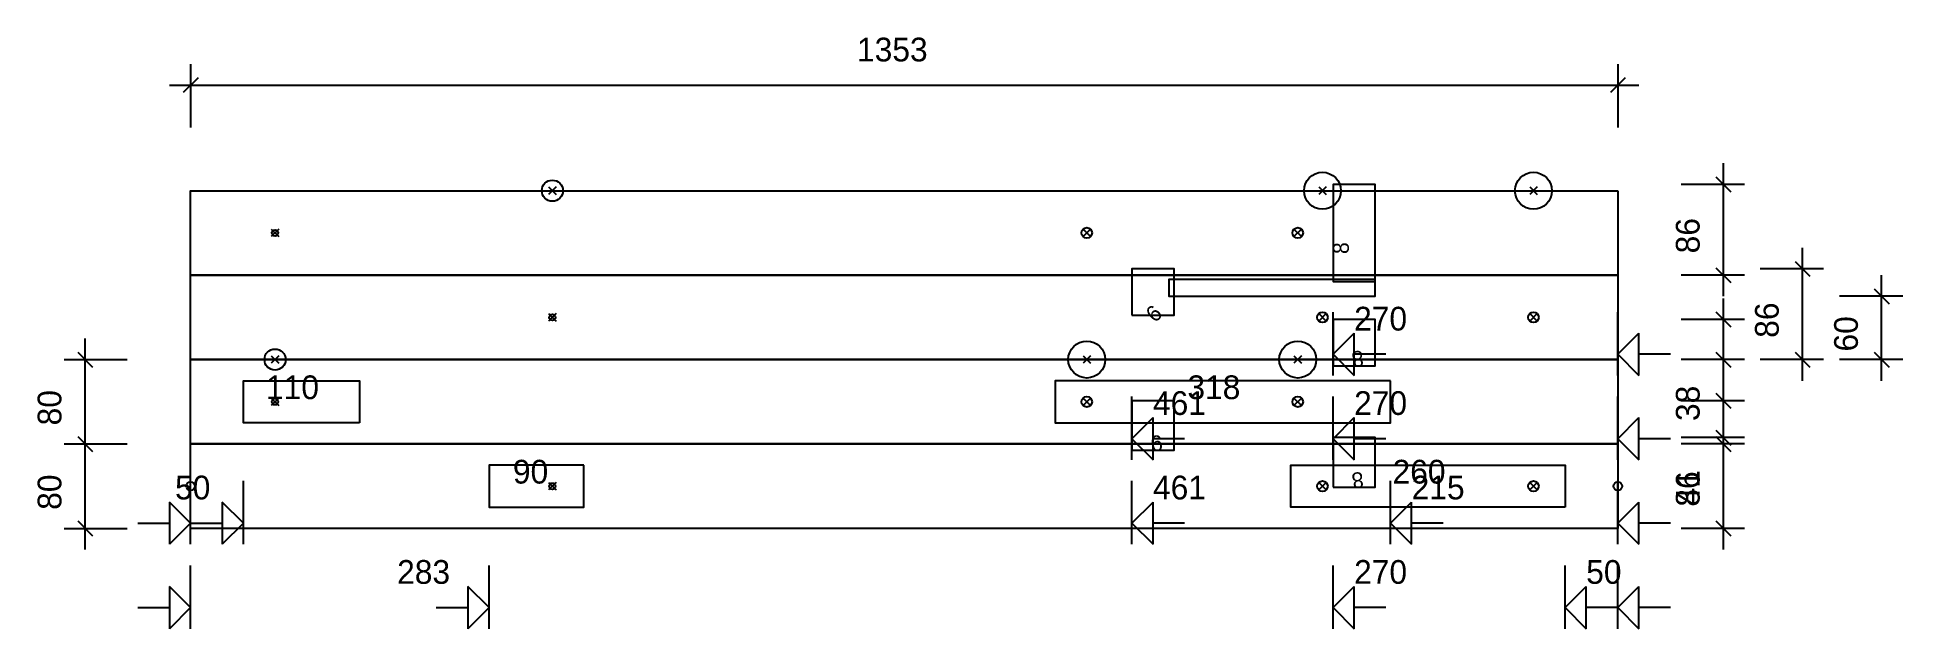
# Model space of a CAD drawing. Header units: millimetres. Extents: x -145 to 1623, y -95 to 465.
import ezdxf
from ezdxf.enums import TextEntityAlignment as Align

# ---------------------------------------------------------------- set-up
doc = ezdxf.new("R2010")
doc.units = ezdxf.units.MM
for name, color, linetype in [('1_SP2-3L', 7, 'CONTINUOUS'), ('CONTOUR', 7, 'CONTINUOUS'), ('CUT_HANDRAIL', 7, 'CONTINUOUS'), ('CUT_RISER', 7, 'CONTINUOUS'), ('CUT_STEP', 7, 'CONTINUOUS'), ('CUT_STEPTEXT', 7, 'CONTINUOUS'), ('CUT_VANGTENON', 7, 'CONTINUOUS'), ('DIMLINES', 7, 'CONTINUOUS'), ('DIMLINESTEXT', 7, 'CONTINUOUS'), ('DRILLINGS', 7, 'CONTINUOUS')]:
    doc.layers.add(name, color=color, linetype=linetype)

msp = doc.modelspace()

# ---------------------------------------------------------------- linework, layer by layer
at = {"layer": '1_SP2-3L', "color": 0}
for centre in [(0, 40), (1352.874, 40)]:
    msp.add_circle(centre, 4, dxfattribs=at)
at = {"layer": 'CONTOUR', "color": 0, "linetype": '0'}
for points in [[(1352.874, 320), (1352.874, 240), (0, 240), (0, 320), (1352.874, 320)], [(1352.874, 240), (1352.874, 160), (0, 160), (0, 240), (1352.874, 240)], [(1352.874, 160), (1352.874, 80), (0, 80), (0, 160), (1352.874, 160)], [(1352.874, 80), (1352.874, 0), (0, 0), (0, 80), (1352.874, 80)]]:
    msp.add_lwpolyline(points, dxfattribs=at)
at = {"layer": 'CUT_HANDRAIL', "color": 1, "linetype": '1'}
for points in [[(160.074, 100), (105.037, 100), (50, 100), (50, 140), (160.074, 140), (160.074, 100)], [(372.874, 60), (327.874, 60), (282.874, 60), (282.874, 20), (372.874, 20), (372.874, 60)]]:
    msp.add_lwpolyline(points, dxfattribs=at)
at = {"layer": 'CUT_RISER', "color": 1, "linetype": '1'}
msp.add_lwpolyline([(1122.874, 236), (1025.062, 236), (927.249, 236), (927.249, 220), (1122.874, 220), (1122.874, 236)], dxfattribs=at)
at = {"layer": 'CUT_STEP', "color": 1, "linetype": '1'}
for points in [[(1082.874, 320), (1082.874, 280), (1082.874, 240), (1082.874, 234), (1122.874, 234), (1122.874, 240), (1122.874, 320), (1122.874, 326), (1082.874, 326), (1082.874, 320)], [(892.249, 202), (912.249, 202), (932.249, 202), (932.249, 240), (932.249, 246), (892.249, 246), (892.249, 240), (892.249, 202)], [(1082.874, 154), (1102.874, 154), (1122.874, 154), (1122.874, 160), (1122.874, 198), (1082.874, 198), (1082.874, 160), (1082.874, 154)], [(892.249, 74), (912.249, 74), (932.249, 74), (932.249, 80), (932.249, 115), (932.249, 121), (892.249, 121), (892.249, 115), (892.249, 80), (892.249, 74)], [(1082.874, 39), (1102.874, 39), (1122.874, 39), (1122.874, 45), (1122.874, 80), (1122.874, 86), (1082.874, 86), (1082.874, 80), (1082.874, 45), (1082.874, 39)]]:
    msp.add_lwpolyline(points, dxfattribs=at)
at = {"layer": 'CUT_VANGTENON', "color": 1, "linetype": '1'}
for points in [[(1137.415, 140), (978.42, 140), (819.424, 140), (819.424, 100), (1137.415, 100), (1137.415, 140)], [(1302.874, 20), (1172.874, 20), (1042.874, 20), (1042.874, 60), (1302.874, 60), (1302.874, 20)]]:
    msp.add_lwpolyline(points, dxfattribs=at)
at = {"layer": 'DIMLINES', "color": 0}
for p, q in [((7.071, 427.071), (-7.071, 412.929)), ((0, 440), (0, 380)), ((1359.945, 427.071), (1345.803, 412.929)), ((1352.874, 440), (1352.874, 380)), ((-20, 420), (1372.874, 420)), ((1452.874, 220), (1452.874, 346)), ((1472.874, 326), (1412.874, 326)), ((1445.803, 333.071), (1459.945, 318.929)), ((1527.874, 140), (1527.874, 266)), ((1520.803, 253.071), (1534.945, 238.929)), ((1472.874, 240), (1412.874, 240)), ((1445.803, 247.071), (1459.945, 232.929)), ((1547.874, 246), (1487.874, 246)), ((1602.874, 140), (1602.874, 240)), ((1452.874, 140), (1452.874, 218)), ((1622.874, 220), (1562.874, 220)), ((1595.803, 227.071), (1609.945, 212.929)), ((1082.874, 145), (1082.874, 205)), ((1352.874, 145), (1352.874, 205)), ((1472.874, 198), (1412.874, 198)), ((1445.803, 205.071), (1459.945, 190.929)), ((-100, 60), (-100, 180)), ((1082.874, 165), (1102.874, 185)), ((1102.874, 145), (1102.874, 185)), ((1352.874, 165), (1372.874, 185)), ((1372.874, 145), (1372.874, 185)), ((-120, 160), (-60, 160)), ((-107.071, 167.071), (-92.929, 152.929)), ((1082.874, 165), (1102.874, 145)), ((1132.874, 165), (1102.874, 165)), ((1352.874, 165), (1372.874, 145)), ((1402.874, 165), (1372.874, 165)), ((1472.874, 160), (1412.874, 160)), ((1445.803, 167.071), (1459.945, 152.929)), ((1547.874, 160), (1487.874, 160)), ((1520.803, 167.071), (1534.945, 152.929)), ((1622.874, 160), (1562.874, 160)), ((1595.803, 167.071), (1609.945, 152.929)), ((892.249, 65), (892.249, 125)), ((1082.874, 65), (1082.874, 125)), ((1352.874, 65), (1352.874, 125)), ((1445.803, 128.071), (1459.945, 113.929)), ((1452.874, 60), (1452.874, 141)), ((1472.874, 121), (1412.874, 121)), ((-100, -20), (-100, 100)), ((892.249, 85), (912.249, 105)), ((912.249, 65), (912.249, 105)), ((1082.874, 85), (1102.874, 105)), ((1102.874, 65), (1102.874, 105)), ((1352.874, 85), (1372.874, 105)), ((1372.874, 65), (1372.874, 105)), ((1445.803, 93.071), (1459.945, 78.929)), ((1452.874, -20), (1452.874, 106)), ((-120, 80), (-60, 80)), ((-120, 80), (-60, 80)), ((-107.071, 87.071), (-92.929, 72.929)), ((-107.071, 87.071), (-92.929, 72.929)), ((892.249, 85), (912.249, 65)), ((942.249, 85), (912.249, 85)), ((1082.874, 85), (1102.874, 65)), ((1132.874, 85), (1102.874, 85)), ((1352.874, 85), (1372.874, 65)), ((1402.874, 85), (1372.874, 85)), ((1472.874, 86), (1412.874, 86)), ((1472.874, 80), (1412.874, 80)), ((1445.803, 87.071), (1459.945, 72.929)), ((0, -15), (0, 45)), ((50, -15), (50, 45)), ((892.249, -15), (892.249, 45)), ((1137.415, -15), (1137.415, 45)), ((1352.874, -15), (1352.874, 45)), ((0, 5), (-20, 25)), ((-20, 25), (-20, -15)), ((50, 5), (30, 25)), ((30, 25), (30, -15)), ((892.249, 5), (912.249, 25)), ((912.249, -15), (912.249, 25)), ((1137.415, 5), (1157.415, 25)), ((1157.415, -15), (1157.415, 25)), ((1352.874, 5), (1372.874, 25)), ((1372.874, -15), (1372.874, 25)), ((-120, 0), (-60, 0)), ((-107.071, 7.071), (-92.929, -7.071)), ((-50, 5), (-20, 5)), ((0, 5), (-20, -15)), ((0, 5), (30, 5)), ((50, 5), (30, -15)), ((892.249, 5), (912.249, -15)), ((942.249, 5), (912.249, 5)), ((1137.415, 5), (1157.415, -15)), ((1187.415, 5), (1157.415, 5)), ((1352.874, 5), (1372.874, -15)), ((1402.874, 5), (1372.874, 5)), ((1472.874, 0), (1412.874, 0)), ((1445.803, 7.071), (1459.945, -7.071)), ((0, -95), (0, -35)), ((282.874, -95), (282.874, -35)), ((1082.874, -95), (1082.874, -35)), ((1302.874, -95), (1302.874, -35)), ((1352.874, -95), (1352.874, -35)), ((0, -75), (-20, -55)), ((-20, -55), (-20, -95)), ((282.874, -75), (262.874, -55)), ((262.874, -55), (262.874, -95)), ((1082.874, -75), (1102.874, -55)), ((1102.874, -95), (1102.874, -55)), ((1302.874, -75), (1322.874, -55)), ((1322.874, -95), (1322.874, -55)), ((1352.874, -75), (1372.874, -55)), ((1372.874, -95), (1372.874, -55)), ((-50, -75), (-20, -75)), ((0, -75), (-20, -95)), ((232.874, -75), (262.874, -75)), ((282.874, -75), (262.874, -95)), ((1082.874, -75), (1102.874, -95)), ((1132.874, -75), (1102.874, -75)), ((1302.874, -75), (1322.874, -95)), ((1352.874, -75), (1322.874, -75)), ((1352.874, -75), (1372.874, -95)), ((1402.874, -75), (1372.874, -75))]:
    msp.add_line(p, q, dxfattribs=at)
at = {"layer": 'DRILLINGS', "color": 3}
for p, q in [((346.41, 323.536), (339.339, 316.464)), ((339.34, 323.536), (346.409, 316.464)), ((1076.41, 323.536), (1069.339, 316.464)), ((1069.34, 323.536), (1076.409, 316.464)), ((1276.41, 323.536), (1269.339, 316.464)), ((1269.34, 323.536), (1276.409, 316.464)), ((83.536, 283.536), (76.464, 276.464)), ((76.466, 283.536), (83.534, 276.464)), ((852.959, 283.536), (845.888, 276.464)), ((845.889, 283.536), (852.958, 276.464)), ((1052.959, 283.536), (1045.888, 276.464)), ((1045.889, 283.536), (1052.958, 276.464)), ((346.41, 203.536), (339.339, 196.464)), ((339.34, 203.536), (346.409, 196.464)), ((1076.41, 203.536), (1069.339, 196.464)), ((1069.34, 203.536), (1076.409, 196.464)), ((1276.41, 203.536), (1269.339, 196.464)), ((1269.34, 203.536), (1276.409, 196.464)), ((83.536, 163.536), (76.464, 156.464)), ((76.466, 163.536), (83.534, 156.464)), ((852.959, 163.536), (845.888, 156.464)), ((845.889, 163.536), (852.958, 156.464)), ((1052.959, 163.536), (1045.888, 156.464)), ((1045.889, 163.536), (1052.958, 156.464)), ((83.536, 123.536), (76.464, 116.464)), ((76.466, 123.536), (83.534, 116.464)), ((852.959, 123.536), (845.888, 116.464)), ((845.889, 123.536), (852.958, 116.464)), ((1052.959, 123.536), (1045.888, 116.464)), ((1045.889, 123.536), (1052.958, 116.464)), ((346.41, 43.536), (339.339, 36.464)), ((339.34, 43.536), (346.409, 36.464)), ((1076.41, 43.536), (1069.339, 36.464)), ((1069.34, 43.536), (1076.409, 36.464)), ((1276.41, 43.536), (1269.339, 36.464)), ((1269.34, 43.536), (1276.409, 36.464))]:
    msp.add_line(p, q, dxfattribs=at)
for centre, radius in [((1072.874, 320), 17.5), ((1272.874, 320), 17.5), ((342.874, 320), 10), ((80, 280), 3), ((849.424, 280), 5), ((1049.424, 280), 5), ((342.874, 200), 3), ((1072.874, 200), 5), ((1272.874, 200), 5), ((849.424, 160), 17.5), ((1049.424, 160), 17.5), ((80, 160), 10), ((849.424, 120), 5), ((1049.424, 120), 5), ((80, 120), 3), ((342.874, 40), 3), ((1072.874, 40), 5), ((1272.874, 40), 5)]:
    msp.add_circle(centre, radius, dxfattribs=at)

# ---------------------------------------------------------------- texts
at = {"layer": 'CUT_STEPTEXT'}
for s, rotation, p in [('8', 90, (1082.874, 260)), ('9', 223, (922.249, 202)), ('8', 188, (1112.874, 154)), ('9', 188, (922.249, 74)), ('8', 188, (1112.874, 39))]:
    msp.add_text(s, height=15, rotation=rotation, dxfattribs=at).set_placement(p, align=Align.TOP_LEFT)
at = {"layer": 'DIMLINESTEXT'}
for s, p in [('1353', (631.675, 465)), ('270', (1102.874, 210)), ('110', (71.466, 145)), ('318', (944.848, 145)), ('461', (912.249, 130)), ('270', (1102.874, 130)), ('90', (305.493, 65)), ('260', (1139.303, 65)), ('50', (-14.762, 50)), ('461', (912.249, 50)), ('215', (1157.415, 50)), ('283', (195.732, -30)), ('270', (1102.874, -30)), ('50', (1322.874, -30))]:
    msp.add_text(s, height=22.5, dxfattribs=at).set_placement(p, align=Align.TOP_LEFT)
for s, p in [('86', (1407.874, 260.619)), ('86', (1482.874, 180.619)), ('60', (1557.874, 167.619)), ('80', (-145, 97.619)), ('38', (1407.874, 101.738)), ('41', (1407.874, 21.738)), ('80', (-145, 17.619)), ('86', (1407.874, 20.619))]:
    msp.add_text(s, height=22.5, rotation=90, dxfattribs=at).set_placement(p, align=Align.TOP_LEFT)

doc.saveas('drawing.dxf')
